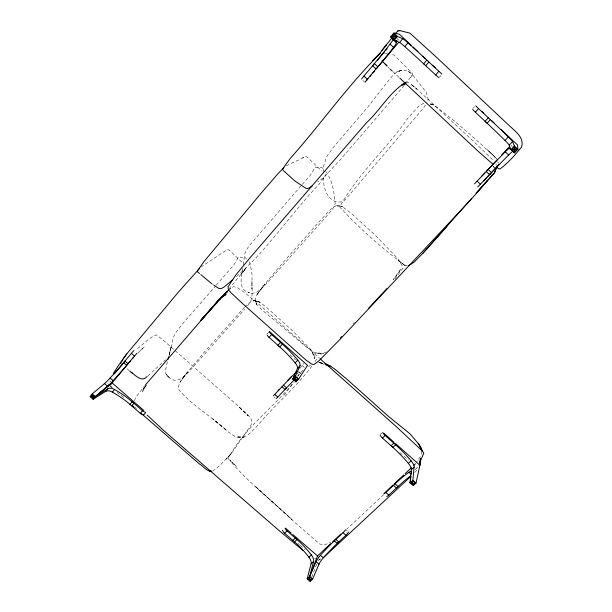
<?xml version="1.0" encoding="UTF-8"?>
<svg xmlns="http://www.w3.org/2000/svg" width="612" height="612" viewBox="0 0 612 612"><rect width="100%" height="100%" fill="white"/><g stroke="black" fill="none" stroke-linecap="round" stroke-linejoin="round"><path stroke-width="0.46" stroke-dasharray="3.06 2.29" d="M251.945 281.237L251.953 288.856L252.029 274.459L250.385 265.042L249.405 262.227L247.477 260.406M323.274 172.377L323.641 165.99L326.563 156.871L333.272 147.415L368.08 106.733L388.322 80.815L393.233 74.978L396.752 71.971L402.451 69.982L408.066 71.183L411.891 73.975L426.281 92.305L428.186 99.565L426.732 102.747M243.278 264.782L244.922 253.337L245.94 250.576L248.962 246.116L301.708 185.015M242.78 268.461C241.296 276.601 237.808 290.226 249.245 292.574L248.625 292.215L250.981 293.576L256.367 292.375L260.972 289.17L265.08 285.138L327.611 215.026L332.92 208.455L335.147 203.964C334.374 192.344 332.331 179.408 324.964 170.197M134.701 400.722L135.367 397.785L144.715 385.774M167.305 361.952L165.133 372.004C166.403 376.472 170.679 379.019 174.78 380.526L180.027 379.256L183.684 376.778L188.091 372.624L244.769 309.129M169.195 354.853L171.421 345.971L169.119 355.358L172.515 340.28L174.741 333.976L182.521 323.878L215.661 285.903M405.45 84.081L412.205 75.016L412.412 73.241L394.35 55.386L391.259 53.649M311.776 577.093L316.664 564.18M422.158 451.648L420.192 456.827L416.596 462.006M245.175 269.349L241.465 273.985L246.215 267.666L246.1 266.174M410.537 77.548L412.205 75.016M299.796 368.516L303.835 363.329M315.004 361.646L316.534 359.435L312.35 352.535L314.721 358.747L312.028 350.737L291.006 329.348L266.648 307.461L259.832 302.198L254.967 300.699L253.138 300.913L258.685 301.823L253.575 300.576L249.535 302.527L245.152 306.513M425.531 104.973L422.701 108.951L345.834 199.068L343.508 201.172L341.741 201.891L337.113 202.167C325.469 198.686 323.029 185.711 323.373 175.139M146.107 385.522L142.856 390.058L146.115 385.422M146.176 385.369L143.529 389.018L142.695 391.649L143.958 388.375L143.529 389.018L146.146 385.346M244.456 270.236L229.332 288.382M284.014 395.23L294.318 382.079M247.477 305.763C253.337 300.37 252.029 292.046 251.953 284.917M311.944 366.06C295.642 387.779 274.49 405.121 257.216 425.983C251.624 431.001 245.619 440.571 236.722 436.356L244.203 437.037L241.235 437.572L236.018 437.159L228.613 432.171L212.754 418.899L226.838 430.557C210.972 416.122 191.288 405.09 177.778 388.421L179.997 382.163L187.303 372.257L205.846 350.332L244.494 307.201M394.916 278.934L403.254 267.735L398.129 258.998L376.296 236.217L350.86 213.014L342.682 206.848L337.725 205.066C330.732 207.437 326.624 214.162 321.545 219.088L285.123 260.131L264.927 283.983L256.795 294.908L254.883 300.997L256.627 304.363L254.867 299.842L256.466 304.34L261.89 309.817L305.449 346.254L315.058 353.216L320.436 353.751L323.343 353.399L326.869 351.594M302.274 184.319L310.131 175.545L315.318 167.061L318.906 167.726L321.897 167.504L324.352 169.654M292.054 384.214C271.368 409.566 243.316 429.134 228.016 458.786L236.347 466.29L229.76 459.666L229.791 460.308C248.128 482.47 271.231 500.019 292.092 519.657L254.982 486.05L294.104 521.791L319.579 543.946L323.901 545.116L330.732 542.377M404.211 85.527L340.264 159.778L323.228 178.046L317.85 181.863M216.281 285.192L233.922 264.805L238.389 257.277L239.277 256.856L242.107 257.568L245.068 257.231L246.514 259.136M438.888 77.846L441.543 74.817M353.055 323.809L354.325 322.394M266.801 334.251L268.714 332.14M472.854 108.561L474.468 106.779M413.414 465.525L415.326 463.414M414.783 472.449L418.011 468.976M297.279 376.265L303.07 370.13M379.991 434.803L382.01 432.837M138.182 352.826L144.302 346.889L139.054 351.716M383.686 494.664L346.69 529.258M415.548 463.842L414.209 465.105L417.208 467.759M317.965 560.737L320.351 558.504L318.209 556.637M415.127 469.71L418.547 466.505M147.882 375.952L165.424 359.848M212.601 471.24L220.045 465.319L231.405 453.454L250.675 425.738L252.113 421.806L251.57 420.161L250.545 417.996L247.944 415.158L238.542 406.49L248.128 415.762L237.073 405.006L163.442 340.364L156.504 334.871C148.387 337.595 142.864 345.298 135.719 349.735M236.507 276.517C267.788 249.566 290.524 214.085 318.967 184.396L325.148 176.057L325.133 174.366M308.479 366.817L310.513 365.112M200.82 267.13L227.442 249.467L229.362 250.193L242.643 262.877M230.67 288.443L229.293 289.315L233.47 286.668L237.272 287.602L244.356 292.383L258.379 303.774L319.487 358.219M423.764 103.283L419.159 105.7L407.615 118.552C386.333 149.037 357.768 174.129 339.668 206.879C359.259 228.528 381.582 247.669 404.762 265.34L407.171 265.501M286.217 165.73L305.725 156.649L306.834 156.848L308.486 158.286L321.575 170.825M302.473 157.858L303.812 157.215M319.013 559.735L320.634 559.536M384.696 53.466L387.511 53.542M404.762 265.34L398.358 260.59L404.762 265.34L407.301 265.47M430.305 104.468L433.763 105.027C455.825 121.199 476.174 139.758 496.347 158.156L496.5 158.615L487.343 149.71L496.5 158.615M430.427 104.27L433.763 105.027L430.351 103.573M406.23 81.763L410.17 83.408L416.757 89.13L411.034 84.288L416.558 88.717L477.222 144.769L493.769 160.887M318.408 362.143L323.06 363.237M320.175 362.755L323.71 363.987M319.885 362.358L323.258 363.551M324.13 364.4L319.135 362.564L324.016 364.285M314.545 558.236L316.679 559.513M212.685 284.373L214.146 285.391M408.066 71.183L411.891 73.975M298.082 543.494L299.498 544.726M300.209 545.338L305.174 549.645M109.617 380.863L110.818 381.903M110.596 386.111L112.034 387.358M121.405 395.482L124.29 397.976M135.099 407.347L136.545 408.602M346.262 530.023L347.425 531.04M274.222 397.173L275.431 398.244M296.063 372.203L299.153 374.942A7.964 0.528 -48.4 0 1 299.842 374.284M117.121 392.269L121.337 396.002M301.93 365.356L304.386 367.537M289.95 354.815L295.565 359.802M399.919 452.505L403.476 455.672M404.188 456.3L408.464 460.094M299.084 371.805L300.951 373.458M297.669 371.178L300.783 373.947M127.135 368.799L129.117 370.566M362.924 80.539L364.285 81.801M388.031 67.113L389.423 68.414M392.904 71.658L399.169 77.51M397.004 38.487L399.085 40.43M510.898 145.151L512.244 146.413M107.941 383.732L109.762 385.522M110.374 386.118L112.195 387.909M493.502 166.158L495.2 169.042M493.448 166.204L494.19 167.742M495.896 163.97L496.539 165.355M497.755 161.706L498.382 163.251M300.125 374.024A7.964 0.528 -48.4 0 1 300.591 373.641M298.09 375.99A70.541 4.911 -48.6 0 1 299.153 374.942M400.875 269.173L393.271 279.753L400.875 269.173M183.745 376.969L179.997 382.163L187.303 372.257L183.745 376.969M258.692 292.284L256.795 294.908L264.927 283.983L258.692 292.284M231.405 453.454L226.31 459.077L231.405 453.454M399.407 71.038L396.752 71.971L402.451 69.982L399.407 71.038M323.343 353.399L321.369 354.057L315.44 352.749L323.343 353.399M338.482 206.007L336.891 205.846L342.682 206.848L338.482 206.007M256.007 300.982L254.967 300.699L259.832 302.198L256.007 300.982M169.432 377.619L167.153 375.998L165.997 374.108L169.432 377.619"/><path stroke-width="0.92" d="M514.539 151.684L512.198 149.489L514.409 147.155L516.75 149.351L514.539 151.684L514.539 150.866M308.104 578.86C308.999 580.635 314.66 579.227 309.718 577.361L308.104 578.86L309.955 580.673L309.664 579.663M293.806 378.966C295.168 380.052 300.645 379.386 295.535 377.137L293.806 378.966L295.933 380.848L297.654 379.019M393.799 443.172L391.091 445.781L394.105 448.481A70.564 30.087 47.7 0 1 408.365 463.391A7.956 3.167 47.5 0 1 411.341 469.733L410.048 482.929L412.886 480.282L414.11 467.132A7.971 3.144 47.5 0 0 411.111 460.798A70.678 29.835 47.7 0 0 396.821 445.88L385.139 435.469A4.399 1.729 46.4 0 1 382.791 432.439M410.912 476.84L410.101 482.876L413.23 485.645L416.015 483.052L419.886 465.25L395.505 443.578M411.287 474.063L411.532 472.212A7.864 1.874 -49.5 0 0 408.9 472.28A69.615 17.274 -50.4 0 0 396.148 482.814L385.851 492.469A4.315 0.987 -49.9 0 1 383.831 493.769M412.939 481.2C411.188 485.048 418.126 483.572 412.939 481.2L411.119 482.899L412.893 483.518M495.292 170.052L494.588 172.737L470.712 199.818L340.119 339.239L318.745 361.034L313.979 364.53L311.653 364.086L305.855 359.948L242.857 303.812L230.915 292.674L228.406 289.69L228.077 286.783L235.819 274.956L250.4 257.346L366.596 122.599C379.845 110.55 389.492 92.557 404.723 83.002M410.048 482.929L410.17 482.401M282.553 530.237A4.146 2.264 48.1 0 0 284.603 533.236L292.865 540.404L295.282 538.078L298.159 540.603A66.486 38.464 50.2 0 1 311.386 554.939A7.528 4.085 49.8 0 1 313.558 561.548L309.695 576.473L307.17 578.822L310.146 581.4L312.625 579.097L318.982 564.21A7.665 1.683 -51.2 0 1 323.335 557.823A68.498 16.004 -51.7 0 1 336.24 544.336L338.75 541.972L335.858 539.447L333.349 541.819A68.521 15.705 -51.6 0 0 320.443 555.313A7.673 1.652 -51.2 0 0 316.075 561.686L309.641 576.519L312.625 579.097M307.17 578.822L311.095 563.859L313.558 561.548M309.718 577.361L309.603 579.61M167.979 359.32L168.713 356.643M310.146 581.4L310.797 579.679M309.641 576.519L317.544 555.971L292.681 534.398M295.535 377.137L295.405 379.409M415.005 483.029L413.138 484.788L412.962 483.579M496.868 167.489L494.71 172.278L476.151 193.254L487.144 180.731M299.995 365.785L297.371 368.577L292.75 379.027L295.443 376.166L299.995 365.785A7.971 3.267 42.9 0 0 297.761 360.086A70.885 31.051 42.2 0 0 283.608 345.252L271.613 334.573A4.429 1.782 41.9 0 1 269.349 331.436L307.545 365.387L298.664 379.019L296.017 381.812L292.804 378.966L294.877 375.646M393.891 34.264L394.204 39.03L396.301 36.529L393.891 34.264L391.802 36.774L394.204 39.03M296.017 381.812L297.447 379.448M292.75 379.027L294.066 377.068M199.512 268.477L178.214 292.329L126.799 353.866L120.503 362.671L120.816 363.742M113.442 373.32L119.378 364.148L122.691 360.216M90.928 396.568C92.534 396.721 92.664 400.577 94.432 396.63L92.366 394.847L90.928 396.568L92.993 398.351M378.384 55.065L386.447 44.829L381.987 50.238M126.799 353.866L122.591 359.573M92.366 394.847L92.098 397.02M384.78 46.864L391.833 38.028M123.838 362.342L122.691 363.696A70.281 6.763 -46.5 0 1 110.122 378.009A7.849 0.711 -46.7 0 1 104.522 383.571L92.221 393.929L90.018 396.568L93.139 399.261L105.8 391.298L108.003 388.674A7.681 4.292 36.9 0 1 114.566 389.5A67.542 40.354 37 0 1 130.922 400.745L133.936 403.323L131.718 405.886L140.263 413.291A4.208 2.356 38.6 0 0 143.751 414.844L145.419 412.939M365.066 82.26A5.026 0.505 -49.2 0 1 367.33 79.254L379.073 65.293A82.138 9.119 -49.4 0 0 393.562 47.315A9.325 0.956 -49.5 0 0 396.446 42.618L390.624 36.858L393.83 33.025L399.368 34.188L411.096 45.181M134.036 350.469A4.361 0.398 -46.9 0 0 131.389 353.331L123.616 362.595L126.646 365.234M361.654 79.093A5.034 0.535 -49.3 0 1 363.911 76.079L374.399 63.564L377.841 66.769M93.139 399.261L95.395 396.584L112.057 382.89L143.812 410.43M114.429 373.894L124.052 362.419M377.413 60.374L384.726 51.645M385.95 50.192L387.167 48.738M423.986 64.115L422.249 62.493A81.931 6.181 42.8 0 0 404.792 46.596A9.195 0.643 42.8 0 0 399.582 42.473L394.204 40.346L397.479 36.437L402.765 38.694A9.211 0.589 42.8 0 1 407.952 42.863A82.092 5.715 42.8 0 1 425.424 58.821L441.872 74.052M137.073 353.124L125.72 366.328A70.25 6.426 -46.6 0 1 113.144 380.633A7.849 0.673 -46.7 0 1 107.567 386.21L95.35 396.637L92.221 393.929M109.877 385.483L130.7 360.743M132.498 358.601L133.707 357.178M366.795 80.264L368.019 78.81M369.847 76.638L371.063 75.192M372.892 73.019L374.72 70.847M376.548 68.674L377.765 67.228M378.989 65.782L398.488 42.603M399.582 42.473L402.765 38.694M105.8 391.298A7.665 4.315 36.8 0 1 112.371 392.101L114.566 389.5M404.792 46.596L407.952 42.863M386.792 288.688L368.432 308.41M145.335 385.055L219.448 299.169L223.717 295.55L226.065 294.479L221.169 297.616L218.645 300.454M380.312 53.359C347.639 85.604 321.032 123.984 290.409 158.233L282.889 168.53L282.951 170.174M129.943 404.348L132.161 401.786L142.489 410.736A4.215 2.341 38.7 0 0 145.427 412.251M426.832 60.137L423.657 63.809L438.46 77.517M425.715 65.736L428.89 62.064M140.263 413.291L142.489 410.736M435.591 74.978L438.773 71.329M471.217 198.9L422.578 253.597L414.209 262.066L408.778 265.6M217.382 301.877L200.958 320.321L221.047 297.486L227.419 291.542L223.625 295.565M340.41 338L341.68 336.577M217.306 302.137L214.774 304.967L217.306 302.282M219.838 299.314L228.674 289.82M446.944 226.455L422.578 253.597M282.354 344.112L279.783 346.912L269.058 337.388L271.613 334.573M490.357 119.677L487.098 123.219L475.317 112.187L478.561 108.615L475.708 105.777M280.51 342.475L277.94 345.275L281.03 348.044A70.763 31.319 42.2 0 1 295.16 362.862A7.956 3.297 42.9 0 1 297.371 368.577M488.33 117.779L485.071 121.321L488.483 124.519A80.493 6.143 43.2 0 1 505.053 140.485A8.966 0.635 43.4 0 1 509.23 145.136L510.943 149.626L514.394 145.97L512.565 141.586A8.981 0.589 43.4 0 0 508.35 136.958A80.654 5.684 43.3 0 0 491.742 120.977L478.561 108.615M295.16 362.862L297.761 360.086M505.053 140.485L508.35 136.958M273.327 395.872L284.511 384.084A70.564 4.559 -48.6 0 1 296.063 372.203A7.971 0.49 -48.4 0 1 296.422 371.851M278.139 390.647L279.424 389.286M287.762 380.419L291.61 376.326M509.23 145.136L512.565 141.586M481.529 176.348L484.788 172.89M486.739 170.809L497.158 159.747M501.718 154.905L509.528 146.605M474.522 183.83L489.485 168.132A80.906 5.952 -47.1 0 1 505.305 151.807A9.195 0.627 -47 0 1 509.345 148.288L514.554 152.862L517.936 149.29L517.492 144.906L501.029 129.476M276.356 398.55L286.538 387.863L283.486 385.162M483.572 180.808L490.755 173.204M492.063 171.819L499.247 164.215M477.689 187.035L491.528 172.63L488.177 169.516M395.696 33.186L397.938 30.852L399.835 30.6L409.918 33.147L437.328 58.048L510.377 126.676C516.153 131.963 524.323 138.021 521.569 147.025C515.12 154.928 508.189 162.869 500.065 168.966L498.39 168.621L496.194 166.915M283.991 167.543L278.208 173.418L261.347 192.925L204.347 261.14L197.385 270.81L197.691 271.965L199.504 273.472M379.363 53.848L372.54 60.664M284.603 533.236L287.013 530.902A4.154 2.249 48.1 0 1 285.047 528.179M395.597 444.763L392.881 447.372L382.439 438.093L385.139 435.469M294.579 541.888L296.996 539.57L287.013 530.902M311.095 563.859A7.52 4.108 49.9 0 0 308.945 557.249L311.386 554.939M408.365 463.391L411.111 460.798M317.49 556.017L330.587 543.708M332.645 541.773L340.884 534.031M384.428 493.104L392.72 485.301M394.105 484L403.782 474.904M405.167 473.604L411.394 467.752M335.858 539.447L343.041 532.692A4.261 0.933 -50.7 0 0 345.505 529.793M411.341 469.733L414.11 467.132M348.588 532.05A4.261 0.949 -50.7 0 1 345.948 535.232L337.258 543.364L334.366 540.847M386.685 496.355A4.315 1.01 -49.9 0 0 388.819 495.085L398.037 486.448L395.061 483.817M410.767 476.48L324.146 556.966M310.07 580.566L311.692 579.059M402.803 84.196L405.465 82.245M232.285 280.105L224.55 286.676L221.391 288.527L218.844 288.459L214.146 285.391M95.35 396.637L112.011 382.944M147.11 376.502C141.479 383.196 134.609 374.269 129.775 371.155M312.472 185.681L309.404 187.869L306.711 188.626M403.201 84.165L405.526 82.651M95.395 396.584L108.003 388.674M295.933 380.848L295.466 379.471M94.432 396.63L92.16 397.081M391.802 36.774L393.83 36.582M516.712 149.366L512.198 149.489M399.835 30.6L397.938 30.852M393.906 36.651L396.301 36.529M211.706 471.24C206.588 471.584 203.329 466.053 199.275 463.85L141.242 413.429M390.624 36.858L394.266 40.27L396.102 40.537M394.204 40.346L397.035 40.767M324.918 363.673C333.05 366.343 339.193 373.228 345.91 378.338L387.939 415.938L409.933 433.793L419.189 444.595L422.158 451.648M306.092 188.427L294.693 180.854L283.555 170.748M325.469 364.599L330.771 366.443L325.798 364.446M131.09 372.325L132.513 373.289M211.959 283.869L200.843 274.612M509.345 148.288L514.554 152.862M303.254 550.624L279.959 531.315L163.733 430.542L147.11 415.012M292.865 540.404L295.741 542.928A66.387 38.663 50.3 0 1 308.945 557.249M320.443 555.313L323.335 557.823M285.582 528.232L291.266 533.167M110.122 378.009L113.144 380.633M316.075 561.686L318.982 564.21M131.932 405.343L134.082 407.209M104.522 383.571L107.567 386.21M124.947 361.011L127.985 363.65M131.718 405.886L128.711 403.316A67.442 40.553 36.9 0 0 112.371 392.101M343.041 532.692L345.948 535.232M131.389 353.331L134.433 355.985M492.591 163.924L477.804 150.95L399.866 78.16M281.979 386.769L285.031 389.462L287.563 386.784A70.541 4.911 -48.6 0 1 293.615 380.503M393.47 485.316L396.446 487.94L399.123 485.446A69.584 17.61 -50.5 0 1 410.69 475.838M274.75 394.449L277.787 397.134M385.851 492.469L388.819 495.085M408.9 472.28L410.698 473.887M295.443 376.166L298.664 379.019M412.886 480.282L416.015 483.052M411.119 482.899L413.184 484.727M384.107 433.441L394.082 442.315M320.198 358.854L396.951 427.23L422.142 450.799L423.81 453.14L419.717 462.718L420.559 458.235L419.656 465.151L419.702 461.983L420.214 464.982M363.911 76.079L367.33 79.254M477.153 181.228L480.481 184.319M376.02 68.926L372.586 65.729L375.63 62.087A82.176 9.593 -49.5 0 0 390.081 44.056A9.333 1.002 -49.6 0 0 392.927 39.329M486.272 171.536L489.615 174.65L492.836 171.253A80.876 6.403 -47 0 1 508.694 154.974A9.195 0.673 -46.9 0 1 512.772 151.493M390.081 44.056L393.562 47.315M505.305 151.807L508.694 154.974M390.119 69.064L392.208 71.007M413.161 47.116L417.981 51.63M422.8 56.151L425.554 58.729M432.432 65.178L435.186 67.764M481.743 111.399L483.817 113.335M491.39 120.434L494.144 123.02M393.83 33.025L397.479 36.437M514.394 145.97L517.936 149.29M475.317 112.187L472.663 109.54M382.072 61.009L387.136 66.05L385.155 64.046M394.266 40.27L396.446 42.618M514.409 147.155L514.531 150.399M269.058 337.388A4.422 1.798 41.8 0 1 267.245 335.254M382.439 438.093A4.391 1.744 46.4 0 1 380.236 435.339M215.906 303.384L200.958 320.321L220.121 298.625L215.906 303.384M402.734 84.762L401.801 84.961L405.029 84.41L402.734 84.762M211.071 471.202L209.549 471.156L211.048 471.248M421.431 448.351L418.233 443.233L421.959 450.654L421.431 448.351"/></g></svg>
